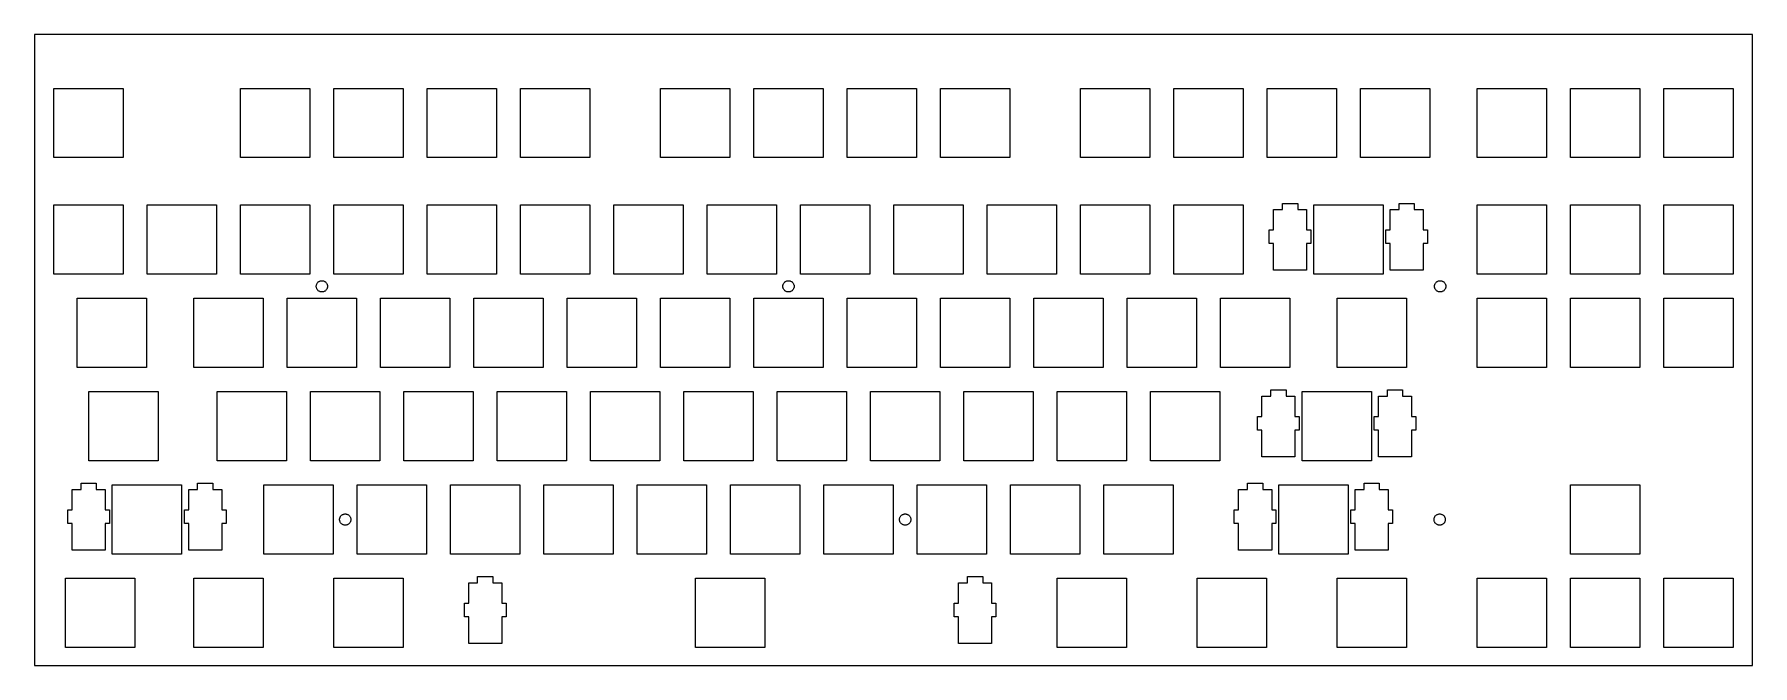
# Model space of a CAD drawing. Header units: millimetres. Extents: x 0 to 351, y 0 to 129.
import ezdxf

# ---------------------------------------------------------------- set-up
doc = ezdxf.new("R2010")
doc.units = ezdxf.units.MM

msp = doc.modelspace()

# ---------------------------------------------------------------- linework, layer by layer
for p, q in [((0, 129.19, 3.05), (0, 0.3, 3.05)), ((350.76, 129.19, 3.05), (0, 129.19, 3.05)), ((350.76, 0.3, 3.05), (350.76, 129.19, 3.05)), ((4, 118.17, 3.05), (18.14, 118.17, 3.05)), ((4, 104.02, 3.05), (4, 118.17, 3.05)), ((18.14, 118.17, 3.05), (18.14, 104.02, 3.05)), ((42.09, 118.17, 3.05), (56.25, 118.17, 3.05)), ((42.09, 104.02, 3.05), (42.09, 118.17, 3.05)), ((56.25, 118.17, 3.05), (56.25, 104.02, 3.05)), ((61.14, 118.17, 3.05), (75.3, 118.17, 3.05)), ((61.14, 104.02, 3.05), (61.14, 118.17, 3.05)), ((75.3, 118.17, 3.05), (75.3, 104.02, 3.05)), ((80.19, 104.02, 3.05), (80.19, 118.17, 3.05)), ((80.19, 118.17, 3.05), (94.34, 118.17, 3.05)), ((94.34, 118.17, 3.05), (94.34, 104.02, 3.05)), ((99.24, 118.17, 3.05), (113.39, 118.17, 3.05)), ((99.24, 104.02, 3.05), (99.24, 118.17, 3.05)), ((113.39, 118.17, 3.05), (113.39, 104.02, 3.05)), ((127.82, 118.17, 3.05), (141.97, 118.17, 3.05)), ((127.82, 104.02, 3.05), (127.82, 118.17, 3.05)), ((141.97, 118.17, 3.05), (141.97, 104.02, 3.05)), ((146.87, 118.17, 3.05), (161.02, 118.17, 3.05)), ((146.87, 104.02, 3.05), (146.87, 118.17, 3.05)), ((161.02, 118.17, 3.05), (161.02, 104.02, 3.05)), ((165.92, 104.02, 3.05), (165.92, 118.17, 3.05)), ((165.92, 118.17, 3.05), (180.07, 118.17, 3.05)), ((180.07, 118.17, 3.05), (180.07, 104.02, 3.05)), ((184.97, 118.17, 3.05), (199.12, 118.17, 3.05)), ((184.97, 104.02, 3.05), (184.97, 118.17, 3.05)), ((199.12, 118.17, 3.05), (199.12, 104.02, 3.05)), ((213.55, 104.02, 3.05), (213.55, 118.17, 3.05)), ((213.55, 118.17, 3.05), (227.69, 118.17, 3.05)), ((227.69, 118.17, 3.05), (227.69, 104.02, 3.05)), ((232.59, 118.17, 3.05), (246.74, 118.17, 3.05)), ((232.59, 104.02, 3.05), (232.59, 118.17, 3.05)), ((246.74, 118.17, 3.05), (246.74, 104.02, 3.05)), ((251.65, 118.17, 3.05), (265.8, 118.17, 3.05)), ((251.65, 104.02, 3.05), (251.65, 118.17, 3.05)), ((265.8, 118.17, 3.05), (265.8, 104.02, 3.05)), ((270.69, 118.17, 3.05), (284.84, 118.17, 3.05)), ((270.69, 104.02, 3.05), (270.69, 118.17, 3.05)), ((284.84, 118.17, 3.05), (284.84, 104.02, 3.05)), ((294.51, 118.17, 3.05), (308.66, 118.17, 3.05)), ((294.51, 104.02, 3.05), (294.51, 118.17, 3.05)), ((308.66, 118.17, 3.05), (308.66, 104.02, 3.05)), ((313.56, 118.17, 3.05), (327.71, 118.17, 3.05)), ((313.56, 104.02, 3.05), (313.56, 118.17, 3.05)), ((327.71, 118.17, 3.05), (327.71, 104.02, 3.05)), ((332.61, 118.17, 3.05), (346.76, 118.17, 3.05)), ((332.61, 104.02, 3.05), (332.61, 118.17, 3.05)), ((346.76, 118.17, 3.05), (346.76, 104.02, 3.05)), ((18.14, 104.02, 3.05), (4, 104.02, 3.05)), ((56.25, 104.02, 3.05), (42.09, 104.02, 3.05)), ((75.3, 104.02, 3.05), (61.14, 104.02, 3.05)), ((94.34, 104.02, 3.05), (80.19, 104.02, 3.05)), ((113.39, 104.02, 3.05), (99.24, 104.02, 3.05)), ((141.97, 104.02, 3.05), (127.82, 104.02, 3.05)), ((161.02, 104.02, 3.05), (146.87, 104.02, 3.05)), ((180.07, 104.02, 3.05), (165.92, 104.02, 3.05)), ((199.12, 104.02, 3.05), (184.97, 104.02, 3.05)), ((227.69, 104.02, 3.05), (213.55, 104.02, 3.05)), ((246.74, 104.02, 3.05), (232.59, 104.02, 3.05)), ((265.8, 104.02, 3.05), (251.65, 104.02, 3.05)), ((284.84, 104.02, 3.05), (270.69, 104.02, 3.05)), ((308.66, 104.02, 3.05), (294.51, 104.02, 3.05)), ((327.71, 104.02, 3.05), (313.56, 104.02, 3.05)), ((346.76, 104.02, 3.05), (332.61, 104.02, 3.05)), ((4, 80.2, 3.05), (4, 94.35, 3.05)), ((4, 94.35, 3.05), (18.14, 94.35, 3.05)), ((18.14, 94.35, 3.05), (18.14, 80.2, 3.05)), ((23.05, 94.35, 3.05), (37.2, 94.35, 3.05)), ((23.05, 80.2, 3.05), (23.05, 94.35, 3.05)), ((37.2, 94.35, 3.05), (37.2, 80.2, 3.05)), ((42.09, 94.35, 3.05), (56.25, 94.35, 3.05)), ((42.09, 80.2, 3.05), (42.09, 94.35, 3.05)), ((56.25, 94.35, 3.05), (56.25, 80.2, 3.05)), ((61.14, 94.35, 3.05), (75.3, 94.35, 3.05)), ((61.14, 80.2, 3.05), (61.14, 94.35, 3.05)), ((75.3, 94.35, 3.05), (75.3, 80.2, 3.05)), ((80.19, 94.35, 3.05), (94.34, 94.35, 3.05)), ((80.19, 80.2, 3.05), (80.19, 94.35, 3.05)), ((94.34, 94.35, 3.05), (94.34, 80.2, 3.05)), ((99.24, 94.35, 3.05), (113.39, 94.35, 3.05)), ((99.24, 80.2, 3.05), (99.24, 94.35, 3.05)), ((113.39, 94.35, 3.05), (113.39, 80.2, 3.05)), ((118.3, 94.35, 3.05), (132.44, 94.35, 3.05)), ((118.3, 80.2, 3.05), (118.3, 94.35, 3.05)), ((132.44, 94.35, 3.05), (132.44, 80.2, 3.05)), ((137.34, 80.2, 3.05), (137.34, 94.35, 3.05)), ((137.34, 94.35, 3.05), (151.49, 94.35, 3.05)), ((151.49, 94.35, 3.05), (151.49, 80.2, 3.05)), ((156.4, 94.35, 3.05), (170.54, 94.35, 3.05)), ((156.4, 80.2, 3.05), (156.4, 94.35, 3.05)), ((170.54, 94.35, 3.05), (170.54, 80.2, 3.05)), ((175.45, 94.35, 3.05), (189.59, 94.35, 3.05)), ((175.45, 80.2, 3.05), (175.45, 94.35, 3.05)), ((189.59, 94.35, 3.05), (189.59, 80.2, 3.05)), ((194.5, 80.2, 3.05), (194.5, 94.35, 3.05)), ((194.5, 94.35, 3.05), (208.64, 94.35, 3.05)), ((208.64, 94.35, 3.05), (208.64, 80.2, 3.05)), ((213.55, 94.35, 3.05), (227.69, 94.35, 3.05)), ((213.55, 80.2, 3.05), (213.55, 94.35, 3.05)), ((227.69, 94.35, 3.05), (227.69, 80.2, 3.05)), ((232.59, 94.35, 3.05), (246.74, 94.35, 3.05)), ((232.59, 80.2, 3.05), (232.59, 94.35, 3.05)), ((246.74, 94.35, 3.05), (246.74, 80.2, 3.05)), ((252.97, 89.28, 3.05), (252.97, 93.43, 3.05)), ((252.97, 93.43, 3.05), (254.8, 93.43, 3.05)), ((254.8, 93.43, 3.05), (254.8, 94.68, 3.05)), ((254.8, 94.68, 3.05), (257.9, 94.68, 3.05)), ((257.9, 94.68, 3.05), (257.9, 93.43, 3.05)), ((257.9, 93.43, 3.05), (259.72, 93.43, 3.05)), ((259.72, 93.43, 3.05), (259.72, 89.28, 3.05)), ((261.17, 80.2, 3.05), (261.17, 94.35, 3.05)), ((261.17, 94.35, 3.05), (275.32, 94.35, 3.05)), ((275.32, 94.35, 3.05), (275.32, 80.2, 3.05)), ((276.77, 89.28, 3.05), (276.77, 93.43, 3.05)), ((276.77, 93.43, 3.05), (278.59, 93.43, 3.05)), ((278.59, 93.43, 3.05), (278.59, 94.68, 3.05)), ((278.59, 94.68, 3.05), (281.69, 94.68, 3.05)), ((281.69, 94.68, 3.05), (281.69, 93.43, 3.05)), ((281.69, 93.43, 3.05), (283.52, 93.43, 3.05)), ((283.52, 93.43, 3.05), (283.52, 89.28, 3.05)), ((294.51, 94.35, 3.05), (308.66, 94.35, 3.05)), ((294.51, 80.2, 3.05), (294.51, 94.35, 3.05)), ((308.66, 94.35, 3.05), (308.66, 80.2, 3.05)), ((313.56, 94.35, 3.05), (327.71, 94.35, 3.05)), ((313.56, 80.2, 3.05), (313.56, 94.35, 3.05)), ((327.71, 94.35, 3.05), (327.71, 80.2, 3.05)), ((332.61, 94.35, 3.05), (346.76, 94.35, 3.05)), ((332.61, 80.2, 3.05), (332.61, 94.35, 3.05)), ((346.76, 94.35, 3.05), (346.76, 80.2, 3.05)), ((252.1, 86.48, 3.05), (252.1, 89.28, 3.05)), ((252.1, 89.28, 3.05), (252.97, 89.28, 3.05)), ((259.72, 89.28, 3.05), (260.6, 89.28, 3.05)), ((260.6, 89.28, 3.05), (260.6, 86.48, 3.05)), ((275.89, 86.48, 3.05), (275.89, 89.28, 3.05)), ((275.89, 89.28, 3.05), (276.77, 89.28, 3.05)), ((283.52, 89.28, 3.05), (284.39, 89.28, 3.05)), ((284.39, 89.28, 3.05), (284.39, 86.48, 3.05)), ((252.97, 86.48, 3.05), (252.1, 86.48, 3.05)), ((252.97, 81.03, 3.05), (252.97, 86.48, 3.05)), ((260.6, 86.48, 3.05), (259.72, 86.48, 3.05)), ((259.72, 86.48, 3.05), (259.72, 81.03, 3.05)), ((276.77, 86.48, 3.05), (275.89, 86.48, 3.05)), ((276.77, 81.03, 3.05), (276.77, 86.48, 3.05)), ((284.39, 86.48, 3.05), (283.52, 86.48, 3.05)), ((283.52, 86.48, 3.05), (283.52, 81.03, 3.05)), ((259.72, 81.03, 3.05), (252.97, 81.03, 3.05)), ((283.52, 81.03, 3.05), (276.77, 81.03, 3.05)), ((18.14, 80.2, 3.05), (4, 80.2, 3.05)), ((37.2, 80.2, 3.05), (23.05, 80.2, 3.05)), ((56.25, 80.2, 3.05), (42.09, 80.2, 3.05)), ((57.54, 77.74, 3.05), (57.55, 77.85, 3.05)), ((57.55, 77.63, 3.05), (57.54, 77.74, 3.05)), ((57.55, 77.85, 3.05), (57.56, 77.96, 3.05)), ((57.56, 77.52, 3.05), (57.55, 77.63, 3.05)), ((57.56, 77.96, 3.05), (57.59, 78.07, 3.05)), ((57.59, 77.41, 3.05), (57.56, 77.52, 3.05)), ((57.59, 78.07, 3.05), (57.63, 78.18, 3.05)), ((57.63, 77.3, 3.05), (57.59, 77.41, 3.05)), ((57.63, 78.18, 3.05), (57.68, 78.28, 3.05)), ((57.68, 77.2, 3.05), (57.63, 77.3, 3.05)), ((57.68, 78.28, 3.05), (57.73, 78.38, 3.05)), ((57.73, 77.1, 3.05), (57.68, 77.2, 3.05)), ((57.73, 78.38, 3.05), (57.8, 78.47, 3.05)), ((57.8, 78.47, 3.05), (57.88, 78.55, 3.05)), ((57.88, 78.55, 3.05), (57.96, 78.63, 3.05)), ((57.96, 78.63, 3.05), (58.05, 78.7, 3.05)), ((58.05, 78.7, 3.05), (58.15, 78.75, 3.05)), ((58.15, 78.75, 3.05), (58.25, 78.8, 3.05)), ((58.25, 78.8, 3.05), (58.36, 78.84, 3.05)), ((58.36, 78.84, 3.05), (58.47, 78.87, 3.05)), ((58.47, 78.87, 3.05), (58.58, 78.88, 3.05)), ((58.58, 78.88, 3.05), (58.69, 78.89, 3.05)), ((58.69, 78.89, 3.05), (58.8, 78.88, 3.05)), ((58.8, 78.88, 3.05), (58.91, 78.87, 3.05)), ((58.91, 78.87, 3.05), (59.02, 78.84, 3.05)), ((59.02, 78.84, 3.05), (59.13, 78.8, 3.05)), ((59.13, 78.8, 3.05), (59.23, 78.75, 3.05)), ((59.23, 78.75, 3.05), (59.33, 78.7, 3.05)), ((59.33, 78.7, 3.05), (59.42, 78.63, 3.05)), ((59.42, 78.63, 3.05), (59.5, 78.55, 3.05)), ((59.5, 78.55, 3.05), (59.58, 78.47, 3.05)), ((59.58, 78.47, 3.05), (59.65, 78.38, 3.05)), ((59.65, 78.38, 3.05), (59.7, 78.28, 3.05)), ((59.7, 77.2, 3.05), (59.65, 77.1, 3.05)), ((59.7, 78.28, 3.05), (59.75, 78.18, 3.05)), ((59.75, 77.3, 3.05), (59.7, 77.2, 3.05)), ((59.75, 78.18, 3.05), (59.79, 78.07, 3.05)), ((59.79, 77.41, 3.05), (59.75, 77.3, 3.05)), ((59.79, 78.07, 3.05), (59.82, 77.96, 3.05)), ((59.82, 77.52, 3.05), (59.79, 77.41, 3.05)), ((59.82, 77.96, 3.05), (59.83, 77.85, 3.05)), ((59.83, 77.63, 3.05), (59.82, 77.52, 3.05)), ((59.83, 77.85, 3.05), (59.84, 77.74, 3.05)), ((59.84, 77.74, 3.05), (59.83, 77.63, 3.05)), ((75.3, 80.2, 3.05), (61.14, 80.2, 3.05)), ((94.34, 80.2, 3.05), (80.19, 80.2, 3.05)), ((113.39, 80.2, 3.05), (99.24, 80.2, 3.05)), ((132.44, 80.2, 3.05), (118.3, 80.2, 3.05)), ((151.49, 80.2, 3.05), (137.34, 80.2, 3.05)), ((152.79, 77.74, 3.05), (152.8, 77.85, 3.05)), ((152.8, 77.63, 3.05), (152.79, 77.74, 3.05)), ((152.8, 77.85, 3.05), (152.81, 77.96, 3.05)), ((152.81, 77.52, 3.05), (152.8, 77.63, 3.05)), ((152.81, 77.96, 3.05), (152.84, 78.07, 3.05)), ((152.84, 77.41, 3.05), (152.81, 77.52, 3.05)), ((152.84, 78.07, 3.05), (152.88, 78.18, 3.05)), ((152.88, 77.3, 3.05), (152.84, 77.41, 3.05)), ((152.88, 78.18, 3.05), (152.93, 78.28, 3.05)), ((152.93, 77.2, 3.05), (152.88, 77.3, 3.05)), ((152.93, 78.28, 3.05), (152.98, 78.38, 3.05)), ((152.98, 77.1, 3.05), (152.93, 77.2, 3.05)), ((152.98, 78.38, 3.05), (153.05, 78.47, 3.05)), ((153.05, 78.47, 3.05), (153.13, 78.55, 3.05)), ((153.13, 78.55, 3.05), (153.21, 78.63, 3.05)), ((153.21, 78.63, 3.05), (153.3, 78.7, 3.05)), ((153.3, 78.7, 3.05), (153.4, 78.75, 3.05)), ((153.4, 78.75, 3.05), (153.5, 78.8, 3.05)), ((153.5, 78.8, 3.05), (153.61, 78.84, 3.05)), ((153.61, 78.84, 3.05), (153.72, 78.87, 3.05)), ((153.72, 78.87, 3.05), (153.83, 78.88, 3.05)), ((153.83, 78.88, 3.05), (153.94, 78.89, 3.05)), ((153.94, 78.89, 3.05), (154.05, 78.88, 3.05)), ((154.05, 78.88, 3.05), (154.16, 78.87, 3.05)), ((154.16, 78.87, 3.05), (154.27, 78.84, 3.05)), ((154.27, 78.84, 3.05), (154.38, 78.8, 3.05)), ((154.38, 78.8, 3.05), (154.48, 78.75, 3.05)), ((154.48, 78.75, 3.05), (154.58, 78.7, 3.05)), ((154.58, 78.7, 3.05), (154.67, 78.63, 3.05)), ((154.67, 78.63, 3.05), (154.75, 78.55, 3.05)), ((154.75, 78.55, 3.05), (154.83, 78.47, 3.05)), ((154.83, 78.47, 3.05), (154.9, 78.38, 3.05)), ((154.9, 78.38, 3.05), (154.95, 78.28, 3.05)), ((154.95, 77.2, 3.05), (154.9, 77.1, 3.05)), ((154.95, 78.28, 3.05), (155, 78.18, 3.05)), ((155, 77.3, 3.05), (154.95, 77.2, 3.05)), ((155, 78.18, 3.05), (155.04, 78.07, 3.05)), ((155.04, 77.41, 3.05), (155, 77.3, 3.05)), ((155.04, 78.07, 3.05), (155.07, 77.96, 3.05)), ((155.07, 77.52, 3.05), (155.04, 77.41, 3.05)), ((155.07, 77.96, 3.05), (155.08, 77.85, 3.05)), ((155.08, 77.63, 3.05), (155.07, 77.52, 3.05)), ((155.08, 77.85, 3.05), (155.09, 77.74, 3.05)), ((155.09, 77.74, 3.05), (155.08, 77.63, 3.05)), ((170.54, 80.2, 3.05), (156.4, 80.2, 3.05)), ((189.59, 80.2, 3.05), (175.45, 80.2, 3.05)), ((208.64, 80.2, 3.05), (194.5, 80.2, 3.05)), ((227.69, 80.2, 3.05), (213.55, 80.2, 3.05)), ((246.74, 80.2, 3.05), (232.59, 80.2, 3.05)), ((275.32, 80.2, 3.05), (261.17, 80.2, 3.05)), ((285.82, 77.74, 3.05), (285.83, 77.85, 3.05)), ((285.83, 77.63, 3.05), (285.82, 77.74, 3.05)), ((285.83, 77.85, 3.05), (285.84, 77.96, 3.05)), ((285.84, 77.52, 3.05), (285.83, 77.63, 3.05)), ((285.84, 77.96, 3.05), (285.87, 78.07, 3.05)), ((285.87, 77.41, 3.05), (285.84, 77.52, 3.05)), ((285.87, 78.07, 3.05), (285.91, 78.18, 3.05)), ((285.91, 77.3, 3.05), (285.87, 77.41, 3.05)), ((285.91, 78.18, 3.05), (285.96, 78.28, 3.05)), ((285.96, 77.2, 3.05), (285.91, 77.3, 3.05)), ((285.96, 78.28, 3.05), (286.01, 78.38, 3.05)), ((286.01, 77.1, 3.05), (285.96, 77.2, 3.05)), ((286.01, 78.38, 3.05), (286.08, 78.47, 3.05)), ((286.08, 78.47, 3.05), (286.16, 78.55, 3.05)), ((286.16, 78.55, 3.05), (286.24, 78.63, 3.05)), ((286.24, 78.63, 3.05), (286.33, 78.7, 3.05)), ((286.33, 78.7, 3.05), (286.43, 78.75, 3.05)), ((286.43, 78.75, 3.05), (286.53, 78.8, 3.05)), ((286.53, 78.8, 3.05), (286.64, 78.84, 3.05)), ((286.64, 78.84, 3.05), (286.75, 78.87, 3.05)), ((286.75, 78.87, 3.05), (286.86, 78.88, 3.05)), ((286.86, 78.88, 3.05), (286.97, 78.89, 3.05)), ((286.97, 78.89, 3.05), (287.08, 78.88, 3.05)), ((287.08, 78.88, 3.05), (287.19, 78.87, 3.05)), ((287.19, 78.87, 3.05), (287.3, 78.84, 3.05)), ((287.3, 78.84, 3.05), (287.41, 78.8, 3.05)), ((287.41, 78.8, 3.05), (287.51, 78.75, 3.05)), ((287.51, 78.75, 3.05), (287.61, 78.7, 3.05)), ((287.61, 78.7, 3.05), (287.7, 78.63, 3.05)), ((287.7, 78.63, 3.05), (287.78, 78.55, 3.05)), ((287.78, 78.55, 3.05), (287.86, 78.47, 3.05)), ((287.86, 78.47, 3.05), (287.93, 78.38, 3.05)), ((287.93, 78.38, 3.05), (287.98, 78.28, 3.05)), ((287.98, 77.2, 3.05), (287.93, 77.1, 3.05)), ((287.98, 78.28, 3.05), (288.03, 78.18, 3.05)), ((288.03, 77.3, 3.05), (287.98, 77.2, 3.05)), ((288.03, 78.18, 3.05), (288.07, 78.07, 3.05)), ((288.07, 77.41, 3.05), (288.03, 77.3, 3.05)), ((288.07, 78.07, 3.05), (288.1, 77.96, 3.05)), ((288.1, 77.52, 3.05), (288.07, 77.41, 3.05)), ((288.1, 77.96, 3.05), (288.11, 77.85, 3.05)), ((288.11, 77.63, 3.05), (288.1, 77.52, 3.05)), ((288.11, 77.85, 3.05), (288.12, 77.74, 3.05)), ((288.12, 77.74, 3.05), (288.11, 77.63, 3.05)), ((308.66, 80.2, 3.05), (294.51, 80.2, 3.05)), ((327.71, 80.2, 3.05), (313.56, 80.2, 3.05)), ((346.76, 80.2, 3.05), (332.61, 80.2, 3.05)), ((8.76, 75.3, 3.05), (22.91, 75.3, 3.05)), ((8.76, 61.15, 3.05), (8.76, 75.3, 3.05)), ((22.91, 75.3, 3.05), (22.91, 61.15, 3.05)), ((32.57, 75.3, 3.05), (46.72, 75.3, 3.05)), ((32.57, 61.15, 3.05), (32.57, 75.3, 3.05)), ((46.72, 75.3, 3.05), (46.72, 61.15, 3.05)), ((51.62, 61.15, 3.05), (51.62, 75.3, 3.05)), ((51.62, 75.3, 3.05), (65.77, 75.3, 3.05)), ((57.8, 77.01, 3.05), (57.73, 77.1, 3.05)), ((57.88, 76.93, 3.05), (57.8, 77.01, 3.05)), ((57.96, 76.85, 3.05), (57.88, 76.93, 3.05)), ((58.05, 76.78, 3.05), (57.96, 76.85, 3.05)), ((58.15, 76.73, 3.05), (58.05, 76.78, 3.05)), ((58.25, 76.68, 3.05), (58.15, 76.73, 3.05)), ((58.36, 76.64, 3.05), (58.25, 76.68, 3.05)), ((58.47, 76.61, 3.05), (58.36, 76.64, 3.05)), ((58.58, 76.6, 3.05), (58.47, 76.61, 3.05)), ((58.69, 76.59, 3.05), (58.58, 76.6, 3.05)), ((58.8, 76.6, 3.05), (58.69, 76.59, 3.05)), ((58.91, 76.61, 3.05), (58.8, 76.6, 3.05)), ((59.02, 76.64, 3.05), (58.91, 76.61, 3.05)), ((59.13, 76.68, 3.05), (59.02, 76.64, 3.05)), ((59.23, 76.73, 3.05), (59.13, 76.68, 3.05)), ((59.33, 76.78, 3.05), (59.23, 76.73, 3.05)), ((59.42, 76.85, 3.05), (59.33, 76.78, 3.05)), ((59.5, 76.93, 3.05), (59.42, 76.85, 3.05)), ((59.58, 77.01, 3.05), (59.5, 76.93, 3.05)), ((59.65, 77.1, 3.05), (59.58, 77.01, 3.05)), ((65.77, 75.3, 3.05), (65.77, 61.15, 3.05)), ((70.67, 75.3, 3.05), (84.82, 75.3, 3.05)), ((70.67, 61.15, 3.05), (70.67, 75.3, 3.05)), ((84.82, 75.3, 3.05), (84.82, 61.15, 3.05)), ((89.72, 61.15, 3.05), (89.72, 75.3, 3.05)), ((89.72, 75.3, 3.05), (103.87, 75.3, 3.05)), ((103.87, 75.3, 3.05), (103.87, 61.15, 3.05)), ((108.77, 75.3, 3.05), (122.92, 75.3, 3.05)), ((108.77, 61.15, 3.05), (108.77, 75.3, 3.05)), ((122.92, 75.3, 3.05), (122.92, 61.15, 3.05)), ((127.82, 75.3, 3.05), (141.97, 75.3, 3.05)), ((127.82, 61.15, 3.05), (127.82, 75.3, 3.05)), ((141.97, 75.3, 3.05), (141.97, 61.15, 3.05)), ((146.87, 61.15, 3.05), (146.87, 75.3, 3.05)), ((146.87, 75.3, 3.05), (161.02, 75.3, 3.05)), ((153.05, 77.01, 3.05), (152.98, 77.1, 3.05)), ((153.13, 76.93, 3.05), (153.05, 77.01, 3.05)), ((153.21, 76.85, 3.05), (153.13, 76.93, 3.05)), ((153.3, 76.78, 3.05), (153.21, 76.85, 3.05)), ((153.4, 76.73, 3.05), (153.3, 76.78, 3.05)), ((153.5, 76.68, 3.05), (153.4, 76.73, 3.05)), ((153.61, 76.64, 3.05), (153.5, 76.68, 3.05)), ((153.72, 76.61, 3.05), (153.61, 76.64, 3.05)), ((153.83, 76.6, 3.05), (153.72, 76.61, 3.05)), ((153.94, 76.59, 3.05), (153.83, 76.6, 3.05)), ((154.05, 76.6, 3.05), (153.94, 76.59, 3.05)), ((154.16, 76.61, 3.05), (154.05, 76.6, 3.05)), ((154.27, 76.64, 3.05), (154.16, 76.61, 3.05)), ((154.38, 76.68, 3.05), (154.27, 76.64, 3.05)), ((154.48, 76.73, 3.05), (154.38, 76.68, 3.05)), ((154.58, 76.78, 3.05), (154.48, 76.73, 3.05)), ((154.67, 76.85, 3.05), (154.58, 76.78, 3.05)), ((154.75, 76.93, 3.05), (154.67, 76.85, 3.05)), ((154.83, 77.01, 3.05), (154.75, 76.93, 3.05)), ((154.9, 77.1, 3.05), (154.83, 77.01, 3.05)), ((161.02, 75.3, 3.05), (161.02, 61.15, 3.05)), ((165.92, 75.3, 3.05), (180.07, 75.3, 3.05)), ((165.92, 61.15, 3.05), (165.92, 75.3, 3.05)), ((180.07, 75.3, 3.05), (180.07, 61.15, 3.05)), ((184.97, 61.15, 3.05), (184.97, 75.3, 3.05)), ((184.97, 75.3, 3.05), (199.12, 75.3, 3.05)), ((199.12, 75.3, 3.05), (199.12, 61.15, 3.05)), ((204.02, 75.3, 3.05), (218.17, 75.3, 3.05)), ((204.02, 61.15, 3.05), (204.02, 75.3, 3.05)), ((218.17, 75.3, 3.05), (218.17, 61.15, 3.05)), ((223.07, 75.3, 3.05), (237.22, 75.3, 3.05)), ((223.07, 61.15, 3.05), (223.07, 75.3, 3.05)), ((237.22, 75.3, 3.05), (237.22, 61.15, 3.05)), ((242.12, 75.3, 3.05), (256.27, 75.3, 3.05)), ((242.12, 61.15, 3.05), (242.12, 75.3, 3.05)), ((256.27, 75.3, 3.05), (256.27, 61.15, 3.05)), ((265.93, 61.15, 3.05), (265.93, 75.3, 3.05)), ((265.93, 75.3, 3.05), (280.08, 75.3, 3.05)), ((280.08, 75.3, 3.05), (280.08, 61.15, 3.05)), ((286.08, 77.01, 3.05), (286.01, 77.1, 3.05)), ((286.16, 76.93, 3.05), (286.08, 77.01, 3.05)), ((286.24, 76.85, 3.05), (286.16, 76.93, 3.05)), ((286.33, 76.78, 3.05), (286.24, 76.85, 3.05)), ((286.43, 76.73, 3.05), (286.33, 76.78, 3.05)), ((286.53, 76.68, 3.05), (286.43, 76.73, 3.05)), ((286.64, 76.64, 3.05), (286.53, 76.68, 3.05)), ((286.75, 76.61, 3.05), (286.64, 76.64, 3.05)), ((286.86, 76.6, 3.05), (286.75, 76.61, 3.05)), ((286.97, 76.59, 3.05), (286.86, 76.6, 3.05)), ((287.08, 76.6, 3.05), (286.97, 76.59, 3.05)), ((287.19, 76.61, 3.05), (287.08, 76.6, 3.05)), ((287.3, 76.64, 3.05), (287.19, 76.61, 3.05)), ((287.41, 76.68, 3.05), (287.3, 76.64, 3.05)), ((287.51, 76.73, 3.05), (287.41, 76.68, 3.05)), ((287.61, 76.78, 3.05), (287.51, 76.73, 3.05)), ((287.7, 76.85, 3.05), (287.61, 76.78, 3.05)), ((287.78, 76.93, 3.05), (287.7, 76.85, 3.05)), ((287.86, 77.01, 3.05), (287.78, 76.93, 3.05)), ((287.93, 77.1, 3.05), (287.86, 77.01, 3.05)), ((294.51, 75.3, 3.05), (308.66, 75.3, 3.05)), ((294.51, 61.15, 3.05), (294.51, 75.3, 3.05)), ((308.66, 75.3, 3.05), (308.66, 61.15, 3.05)), ((313.56, 75.3, 3.05), (327.71, 75.3, 3.05)), ((313.56, 61.15, 3.05), (313.56, 75.3, 3.05)), ((327.71, 75.3, 3.05), (327.71, 61.15, 3.05)), ((332.61, 75.3, 3.05), (346.76, 75.3, 3.05)), ((332.61, 61.15, 3.05), (332.61, 75.3, 3.05)), ((346.76, 75.3, 3.05), (346.76, 61.15, 3.05)), ((22.91, 61.15, 3.05), (8.76, 61.15, 3.05)), ((46.72, 61.15, 3.05), (32.57, 61.15, 3.05)), ((65.77, 61.15, 3.05), (51.62, 61.15, 3.05)), ((84.82, 61.15, 3.05), (70.67, 61.15, 3.05)), ((103.87, 61.15, 3.05), (89.72, 61.15, 3.05)), ((122.92, 61.15, 3.05), (108.77, 61.15, 3.05)), ((141.97, 61.15, 3.05), (127.82, 61.15, 3.05)), ((161.02, 61.15, 3.05), (146.87, 61.15, 3.05)), ((180.07, 61.15, 3.05), (165.92, 61.15, 3.05)), ((199.12, 61.15, 3.05), (184.97, 61.15, 3.05)), ((218.17, 61.15, 3.05), (204.02, 61.15, 3.05)), ((237.22, 61.15, 3.05), (223.07, 61.15, 3.05)), ((256.27, 61.15, 3.05), (242.12, 61.15, 3.05)), ((280.08, 61.15, 3.05), (265.93, 61.15, 3.05)), ((308.66, 61.15, 3.05), (294.51, 61.15, 3.05)), ((327.71, 61.15, 3.05), (313.56, 61.15, 3.05)), ((346.76, 61.15, 3.05), (332.61, 61.15, 3.05)), ((11.14, 42.1, 3.05), (11.14, 56.25, 3.05)), ((11.14, 56.25, 3.05), (25.29, 56.25, 3.05)), ((25.29, 56.25, 3.05), (25.29, 42.1, 3.05)), ((37.33, 56.25, 3.05), (51.48, 56.25, 3.05)), ((37.33, 42.1, 3.05), (37.33, 56.25, 3.05)), ((51.48, 56.25, 3.05), (51.48, 42.1, 3.05)), ((56.38, 56.25, 3.05), (70.53, 56.25, 3.05)), ((56.38, 42.1, 3.05), (56.38, 56.25, 3.05)), ((70.53, 56.25, 3.05), (70.53, 42.1, 3.05)), ((75.43, 42.1, 3.05), (75.43, 56.25, 3.05)), ((75.43, 56.25, 3.05), (89.58, 56.25, 3.05)), ((89.58, 56.25, 3.05), (89.58, 42.1, 3.05)), ((94.48, 56.25, 3.05), (108.63, 56.25, 3.05)), ((94.48, 42.1, 3.05), (94.48, 56.25, 3.05)), ((108.63, 56.25, 3.05), (108.63, 42.1, 3.05)), ((113.53, 56.25, 3.05), (127.68, 56.25, 3.05)), ((113.53, 42.1, 3.05), (113.53, 56.25, 3.05)), ((127.68, 56.25, 3.05), (127.68, 42.1, 3.05)), ((132.58, 56.25, 3.05), (146.73, 56.25, 3.05)), ((132.58, 42.1, 3.05), (132.58, 56.25, 3.05)), ((146.73, 56.25, 3.05), (146.73, 42.1, 3.05)), ((151.63, 56.25, 3.05), (165.78, 56.25, 3.05)), ((151.63, 42.1, 3.05), (151.63, 56.25, 3.05)), ((165.78, 56.25, 3.05), (165.78, 42.1, 3.05)), ((170.68, 56.25, 3.05), (184.83, 56.25, 3.05)), ((170.68, 42.1, 3.05), (170.68, 56.25, 3.05)), ((184.83, 56.25, 3.05), (184.83, 42.1, 3.05)), ((189.73, 42.1, 3.05), (189.73, 56.25, 3.05)), ((189.73, 56.25, 3.05), (203.88, 56.25, 3.05)), ((203.88, 56.25, 3.05), (203.88, 42.1, 3.05)), ((208.78, 56.25, 3.05), (222.93, 56.25, 3.05)), ((208.78, 42.1, 3.05), (208.78, 56.25, 3.05)), ((222.93, 56.25, 3.05), (222.93, 42.1, 3.05)), ((227.83, 42.1, 3.05), (227.83, 56.25, 3.05)), ((227.83, 56.25, 3.05), (241.98, 56.25, 3.05)), ((241.98, 56.25, 3.05), (241.98, 42.1, 3.05)), ((252.41, 55.33, 3.05), (252.41, 56.58, 3.05)), ((252.41, 56.58, 3.05), (255.51, 56.58, 3.05)), ((255.51, 56.58, 3.05), (255.51, 55.33, 3.05)), ((258.79, 56.25, 3.05), (272.94, 56.25, 3.05)), ((258.79, 42.1, 3.05), (258.79, 56.25, 3.05)), ((272.94, 56.25, 3.05), (272.94, 42.1, 3.05)), ((276.21, 55.33, 3.05), (276.21, 56.58, 3.05)), ((276.21, 56.58, 3.05), (279.31, 56.58, 3.05)), ((279.31, 56.58, 3.05), (279.31, 55.33, 3.05)), ((250.59, 51.18, 3.05), (250.59, 55.33, 3.05)), ((250.59, 55.33, 3.05), (252.41, 55.33, 3.05)), ((255.51, 55.33, 3.05), (257.34, 55.33, 3.05)), ((257.34, 55.33, 3.05), (257.34, 51.18, 3.05)), ((274.39, 51.18, 3.05), (274.39, 55.33, 3.05)), ((274.39, 55.33, 3.05), (276.21, 55.33, 3.05)), ((279.31, 55.33, 3.05), (281.14, 55.33, 3.05)), ((281.14, 55.33, 3.05), (281.14, 51.18, 3.05)), ((249.71, 48.38, 3.05), (249.71, 51.18, 3.05)), ((249.71, 51.18, 3.05), (250.59, 51.18, 3.05)), ((257.34, 51.18, 3.05), (258.21, 51.18, 3.05)), ((258.21, 51.18, 3.05), (258.21, 48.38, 3.05)), ((273.51, 48.38, 3.05), (273.51, 51.18, 3.05)), ((273.51, 51.18, 3.05), (274.39, 51.18, 3.05)), ((281.14, 51.18, 3.05), (282.01, 51.18, 3.05)), ((282.01, 51.18, 3.05), (282.01, 48.38, 3.05)), ((250.59, 48.38, 3.05), (249.71, 48.38, 3.05)), ((250.59, 42.93, 3.05), (250.59, 48.38, 3.05)), ((258.21, 48.38, 3.05), (257.34, 48.38, 3.05)), ((257.34, 48.38, 3.05), (257.34, 42.93, 3.05)), ((274.39, 48.38, 3.05), (273.51, 48.38, 3.05)), ((274.39, 42.93, 3.05), (274.39, 48.38, 3.05)), ((282.01, 48.38, 3.05), (281.14, 48.38, 3.05)), ((281.14, 48.38, 3.05), (281.14, 42.93, 3.05)), ((25.29, 42.1, 3.05), (11.14, 42.1, 3.05)), ((51.48, 42.1, 3.05), (37.33, 42.1, 3.05)), ((70.53, 42.1, 3.05), (56.38, 42.1, 3.05)), ((89.58, 42.1, 3.05), (75.43, 42.1, 3.05)), ((108.63, 42.1, 3.05), (94.48, 42.1, 3.05)), ((127.68, 42.1, 3.05), (113.53, 42.1, 3.05)), ((146.73, 42.1, 3.05), (132.58, 42.1, 3.05)), ((165.78, 42.1, 3.05), (151.63, 42.1, 3.05)), ((184.83, 42.1, 3.05), (170.68, 42.1, 3.05)), ((203.88, 42.1, 3.05), (189.73, 42.1, 3.05)), ((222.93, 42.1, 3.05), (208.78, 42.1, 3.05)), ((241.98, 42.1, 3.05), (227.83, 42.1, 3.05)), ((257.34, 42.93, 3.05), (250.59, 42.93, 3.05)), ((272.94, 42.1, 3.05), (258.79, 42.1, 3.05)), ((281.14, 42.93, 3.05), (274.39, 42.93, 3.05)), ((7.7, 32.13, 3.05), (7.7, 36.28, 3.05)), ((7.7, 36.28, 3.05), (9.53, 36.28, 3.05)), ((9.53, 36.28, 3.05), (9.53, 37.53, 3.05)), ((9.53, 37.53, 3.05), (12.63, 37.53, 3.05)), ((12.63, 37.53, 3.05), (12.63, 36.28, 3.05)), ((12.63, 36.28, 3.05), (14.45, 36.28, 3.05)), ((14.45, 36.28, 3.05), (14.45, 32.13, 3.05)), ((15.9, 37.2, 3.05), (30.05, 37.2, 3.05)), ((15.9, 23.05, 3.05), (15.9, 37.2, 3.05)), ((30.05, 37.2, 3.05), (30.05, 23.05, 3.05)), ((31.5, 32.13, 3.05), (31.5, 36.28, 3.05)), ((31.5, 36.28, 3.05), (33.33, 36.28, 3.05)), ((33.33, 36.28, 3.05), (33.33, 37.53, 3.05)), ((33.33, 37.53, 3.05), (36.43, 37.53, 3.05)), ((36.43, 37.53, 3.05), (36.43, 36.28, 3.05)), ((36.43, 36.28, 3.05), (38.25, 36.28, 3.05)), ((38.25, 36.28, 3.05), (38.25, 32.13, 3.05)), ((46.86, 23.05, 3.05), (46.86, 37.2, 3.05)), ((46.86, 37.2, 3.05), (61.01, 37.2, 3.05)), ((61.01, 37.2, 3.05), (61.01, 23.05, 3.05)), ((65.91, 37.2, 3.05), (80.06, 37.2, 3.05)), ((65.91, 23.05, 3.05), (65.91, 37.2, 3.05)), ((80.06, 37.2, 3.05), (80.06, 23.05, 3.05)), ((84.96, 23.05, 3.05), (84.96, 37.2, 3.05)), ((84.96, 37.2, 3.05), (99.11, 37.2, 3.05)), ((99.11, 37.2, 3.05), (99.11, 23.05, 3.05)), ((104.01, 37.2, 3.05), (118.16, 37.2, 3.05)), ((104.01, 23.05, 3.05), (104.01, 37.2, 3.05)), ((118.16, 37.2, 3.05), (118.16, 23.05, 3.05)), ((123.06, 37.2, 3.05), (137.21, 37.2, 3.05)), ((123.06, 23.05, 3.05), (123.06, 37.2, 3.05)), ((137.21, 37.2, 3.05), (137.21, 23.05, 3.05)), ((142.11, 23.05, 3.05), (142.11, 37.2, 3.05)), ((142.11, 37.2, 3.05), (156.26, 37.2, 3.05)), ((156.26, 37.2, 3.05), (156.26, 23.05, 3.05)), ((161.16, 37.2, 3.05), (175.31, 37.2, 3.05)), ((161.16, 23.05, 3.05), (161.16, 37.2, 3.05)), ((175.31, 37.2, 3.05), (175.31, 23.05, 3.05)), ((180.21, 37.2, 3.05), (194.36, 37.2, 3.05)), ((180.21, 23.05, 3.05), (180.21, 37.2, 3.05)), ((194.36, 37.2, 3.05), (194.36, 23.05, 3.05)), ((199.26, 23.05, 3.05), (199.26, 37.2, 3.05)), ((199.26, 37.2, 3.05), (213.41, 37.2, 3.05)), ((213.41, 37.2, 3.05), (213.41, 23.05, 3.05)), ((218.31, 37.2, 3.05), (232.46, 37.2, 3.05)), ((218.31, 23.05, 3.05), (218.31, 37.2, 3.05)), ((232.46, 37.2, 3.05), (232.46, 23.05, 3.05)), ((245.83, 32.13, 3.05), (245.83, 36.28, 3.05)), ((245.83, 36.28, 3.05), (247.65, 36.28, 3.05)), ((247.65, 36.28, 3.05), (247.65, 37.53, 3.05)), ((247.65, 37.53, 3.05), (250.75, 37.53, 3.05)), ((250.75, 37.53, 3.05), (250.75, 36.28, 3.05)), ((250.75, 36.28, 3.05), (252.58, 36.28, 3.05)), ((252.58, 36.28, 3.05), (252.58, 32.13, 3.05)), ((254.03, 23.05, 3.05), (254.03, 37.2, 3.05)), ((254.03, 37.2, 3.05), (268.18, 37.2, 3.05)), ((268.18, 37.2, 3.05), (268.18, 23.05, 3.05)), ((269.63, 32.13, 3.05), (269.63, 36.28, 3.05)), ((269.63, 36.28, 3.05), (271.45, 36.28, 3.05)), ((271.45, 36.28, 3.05), (271.45, 37.53, 3.05)), ((271.45, 37.53, 3.05), (274.55, 37.53, 3.05)), ((274.55, 37.53, 3.05), (274.55, 36.28, 3.05)), ((274.55, 36.28, 3.05), (276.38, 36.28, 3.05)), ((276.38, 36.28, 3.05), (276.38, 32.13, 3.05)), ((313.56, 37.2, 3.05), (327.71, 37.2, 3.05)), ((313.56, 23.05, 3.05), (313.56, 37.2, 3.05)), ((327.71, 37.2, 3.05), (327.71, 23.05, 3.05)), ((6.83, 29.33, 3.05), (6.83, 32.13, 3.05)), ((6.83, 32.13, 3.05), (7.7, 32.13, 3.05)), ((14.45, 32.13, 3.05), (15.33, 32.13, 3.05)), ((15.33, 32.13, 3.05), (15.33, 29.33, 3.05)), ((30.63, 29.33, 3.05), (30.63, 32.13, 3.05)), ((30.63, 32.13, 3.05), (31.5, 32.13, 3.05)), ((38.25, 32.13, 3.05), (39.13, 32.13, 3.05)), ((39.13, 32.13, 3.05), (39.13, 29.33, 3.05)), ((244.95, 29.33, 3.05), (244.95, 32.13, 3.05)), ((244.95, 32.13, 3.05), (245.83, 32.13, 3.05)), ((252.58, 32.13, 3.05), (253.45, 32.13, 3.05)), ((253.45, 32.13, 3.05), (253.45, 29.33, 3.05)), ((268.75, 29.33, 3.05), (268.75, 32.13, 3.05)), ((268.75, 32.13, 3.05), (269.63, 32.13, 3.05)), ((276.38, 32.13, 3.05), (277.25, 32.13, 3.05)), ((277.25, 32.13, 3.05), (277.25, 29.33, 3.05)), ((7.7, 29.33, 3.05), (6.83, 29.33, 3.05)), ((7.7, 23.88, 3.05), (7.7, 29.33, 3.05)), ((15.33, 29.33, 3.05), (14.45, 29.33, 3.05)), ((14.45, 29.33, 3.05), (14.45, 23.88, 3.05)), ((31.5, 29.33, 3.05), (30.63, 29.33, 3.05)), ((31.5, 23.88, 3.05), (31.5, 29.33, 3.05)), ((39.13, 29.33, 3.05), (38.25, 29.33, 3.05)), ((38.25, 29.33, 3.05), (38.25, 23.88, 3.05)), ((62.31, 30.13, 3.05), (62.32, 30.24, 3.05)), ((62.32, 30.02, 3.05), (62.31, 30.13, 3.05)), ((62.32, 30.24, 3.05), (62.33, 30.35, 3.05)), ((62.33, 29.91, 3.05), (62.32, 30.02, 3.05)), ((62.33, 30.35, 3.05), (62.36, 30.46, 3.05)), ((62.36, 29.8, 3.05), (62.33, 29.91, 3.05)), ((62.36, 30.46, 3.05), (62.4, 30.57, 3.05)), ((62.4, 29.69, 3.05), (62.36, 29.8, 3.05)), ((62.4, 30.57, 3.05), (62.45, 30.67, 3.05)), ((62.45, 29.59, 3.05), (62.4, 29.69, 3.05)), ((62.45, 30.67, 3.05), (62.5, 30.77, 3.05)), ((62.5, 29.49, 3.05), (62.45, 29.59, 3.05)), ((62.5, 30.77, 3.05), (62.57, 30.86, 3.05)), ((62.57, 29.4, 3.05), (62.5, 29.49, 3.05)), ((62.57, 30.86, 3.05), (62.65, 30.94, 3.05)), ((62.65, 29.32, 3.05), (62.57, 29.4, 3.05)), ((62.65, 30.94, 3.05), (62.73, 31.02, 3.05)), ((62.73, 29.24, 3.05), (62.65, 29.32, 3.05)), ((62.73, 31.02, 3.05), (62.82, 31.09, 3.05)), ((62.82, 29.17, 3.05), (62.73, 29.24, 3.05)), ((62.82, 31.09, 3.05), (62.92, 31.14, 3.05)), ((62.92, 29.12, 3.05), (62.82, 29.17, 3.05)), ((62.92, 31.14, 3.05), (63.02, 31.19, 3.05)), ((63.02, 29.07, 3.05), (62.92, 29.12, 3.05)), ((63.02, 31.19, 3.05), (63.13, 31.23, 3.05)), ((63.13, 29.03, 3.05), (63.02, 29.07, 3.05)), ((63.13, 31.23, 3.05), (63.24, 31.26, 3.05)), ((63.24, 29, 3.05), (63.13, 29.03, 3.05)), ((63.24, 31.26, 3.05), (63.35, 31.27, 3.05)), ((63.35, 28.99, 3.05), (63.24, 29, 3.05)), ((63.35, 31.27, 3.05), (63.46, 31.28, 3.05)), ((63.46, 28.98, 3.05), (63.35, 28.99, 3.05)), ((63.46, 31.28, 3.05), (63.57, 31.27, 3.05)), ((63.57, 28.99, 3.05), (63.46, 28.98, 3.05)), ((63.57, 31.27, 3.05), (63.68, 31.26, 3.05)), ((63.68, 29, 3.05), (63.57, 28.99, 3.05)), ((63.68, 31.26, 3.05), (63.79, 31.23, 3.05)), ((63.79, 29.03, 3.05), (63.68, 29, 3.05)), ((63.79, 31.23, 3.05), (63.9, 31.19, 3.05)), ((63.9, 29.07, 3.05), (63.79, 29.03, 3.05)), ((63.9, 31.19, 3.05), (64, 31.14, 3.05)), ((64, 29.12, 3.05), (63.9, 29.07, 3.05)), ((64, 31.14, 3.05), (64.1, 31.09, 3.05)), ((64.1, 29.17, 3.05), (64, 29.12, 3.05)), ((64.1, 31.09, 3.05), (64.19, 31.02, 3.05)), ((64.19, 29.24, 3.05), (64.1, 29.17, 3.05)), ((64.19, 31.02, 3.05), (64.27, 30.94, 3.05)), ((64.27, 29.32, 3.05), (64.19, 29.24, 3.05)), ((64.27, 30.94, 3.05), (64.35, 30.86, 3.05)), ((64.35, 29.4, 3.05), (64.27, 29.32, 3.05)), ((64.35, 30.86, 3.05), (64.42, 30.77, 3.05)), ((64.42, 29.49, 3.05), (64.35, 29.4, 3.05)), ((64.42, 30.77, 3.05), (64.47, 30.67, 3.05)), ((64.47, 29.59, 3.05), (64.42, 29.49, 3.05)), ((64.47, 30.67, 3.05), (64.52, 30.57, 3.05)), ((64.52, 29.69, 3.05), (64.47, 29.59, 3.05)), ((64.52, 30.57, 3.05), (64.56, 30.46, 3.05)), ((64.56, 29.8, 3.05), (64.52, 29.69, 3.05)), ((64.56, 30.46, 3.05), (64.59, 30.35, 3.05)), ((64.59, 29.91, 3.05), (64.56, 29.8, 3.05)), ((64.59, 30.35, 3.05), (64.6, 30.24, 3.05)), ((64.6, 30.02, 3.05), (64.59, 29.91, 3.05)), ((64.6, 30.24, 3.05), (64.61, 30.13, 3.05)), ((64.61, 30.13, 3.05), (64.6, 30.02, 3.05)), ((176.61, 30.13, 3.05), (176.62, 30.24, 3.05)), ((176.62, 30.02, 3.05), (176.61, 30.13, 3.05)), ((176.62, 30.24, 3.05), (176.63, 30.35, 3.05)), ((176.63, 29.91, 3.05), (176.62, 30.02, 3.05)), ((176.63, 30.35, 3.05), (176.66, 30.46, 3.05)), ((176.66, 29.8, 3.05), (176.63, 29.91, 3.05)), ((176.66, 30.46, 3.05), (176.7, 30.57, 3.05)), ((176.7, 29.69, 3.05), (176.66, 29.8, 3.05)), ((176.7, 30.57, 3.05), (176.75, 30.67, 3.05)), ((176.75, 29.59, 3.05), (176.7, 29.69, 3.05)), ((176.75, 30.67, 3.05), (176.8, 30.77, 3.05)), ((176.8, 29.49, 3.05), (176.75, 29.59, 3.05)), ((176.8, 30.77, 3.05), (176.87, 30.86, 3.05)), ((176.87, 29.4, 3.05), (176.8, 29.49, 3.05)), ((176.87, 30.86, 3.05), (176.95, 30.94, 3.05)), ((176.95, 29.32, 3.05), (176.87, 29.4, 3.05)), ((176.95, 30.94, 3.05), (177.03, 31.02, 3.05)), ((177.03, 29.24, 3.05), (176.95, 29.32, 3.05)), ((177.03, 31.02, 3.05), (177.12, 31.09, 3.05)), ((177.12, 29.17, 3.05), (177.03, 29.24, 3.05)), ((177.12, 31.09, 3.05), (177.22, 31.14, 3.05)), ((177.22, 29.12, 3.05), (177.12, 29.17, 3.05)), ((177.22, 31.14, 3.05), (177.32, 31.19, 3.05)), ((177.32, 29.07, 3.05), (177.22, 29.12, 3.05)), ((177.32, 31.19, 3.05), (177.43, 31.23, 3.05)), ((177.43, 29.03, 3.05), (177.32, 29.07, 3.05)), ((177.43, 31.23, 3.05), (177.54, 31.26, 3.05)), ((177.54, 29, 3.05), (177.43, 29.03, 3.05)), ((177.54, 31.26, 3.05), (177.65, 31.27, 3.05)), ((177.65, 28.99, 3.05), (177.54, 29, 3.05)), ((177.65, 31.27, 3.05), (177.76, 31.28, 3.05)), ((177.76, 28.98, 3.05), (177.65, 28.99, 3.05)), ((177.76, 31.28, 3.05), (177.87, 31.27, 3.05)), ((177.87, 28.99, 3.05), (177.76, 28.98, 3.05)), ((177.87, 31.27, 3.05), (177.98, 31.26, 3.05)), ((177.98, 29, 3.05), (177.87, 28.99, 3.05)), ((177.98, 31.26, 3.05), (178.09, 31.23, 3.05)), ((178.09, 29.03, 3.05), (177.98, 29, 3.05)), ((178.09, 31.23, 3.05), (178.2, 31.19, 3.05)), ((178.2, 29.07, 3.05), (178.09, 29.03, 3.05)), ((178.2, 31.19, 3.05), (178.3, 31.14, 3.05)), ((178.3, 29.12, 3.05), (178.2, 29.07, 3.05)), ((178.3, 31.14, 3.05), (178.4, 31.09, 3.05)), ((178.4, 29.17, 3.05), (178.3, 29.12, 3.05)), ((178.4, 31.09, 3.05), (178.49, 31.02, 3.05)), ((178.49, 29.24, 3.05), (178.4, 29.17, 3.05)), ((178.49, 31.02, 3.05), (178.57, 30.94, 3.05)), ((178.57, 29.32, 3.05), (178.49, 29.24, 3.05)), ((178.57, 30.94, 3.05), (178.65, 30.86, 3.05)), ((178.65, 29.4, 3.05), (178.57, 29.32, 3.05)), ((178.65, 30.86, 3.05), (178.72, 30.77, 3.05)), ((178.72, 29.49, 3.05), (178.65, 29.4, 3.05)), ((178.72, 30.77, 3.05), (178.77, 30.67, 3.05)), ((178.77, 29.59, 3.05), (178.72, 29.49, 3.05)), ((178.77, 30.67, 3.05), (178.82, 30.57, 3.05)), ((178.82, 29.69, 3.05), (178.77, 29.59, 3.05)), ((178.82, 30.57, 3.05), (178.86, 30.46, 3.05)), ((178.86, 29.8, 3.05), (178.82, 29.69, 3.05)), ((178.86, 30.46, 3.05), (178.89, 30.35, 3.05)), ((178.89, 29.91, 3.05), (178.86, 29.8, 3.05)), ((178.89, 30.35, 3.05), (178.9, 30.24, 3.05)), ((178.9, 30.02, 3.05), (178.89, 29.91, 3.05)), ((178.9, 30.24, 3.05), (178.91, 30.13, 3.05)), ((178.91, 30.13, 3.05), (178.9, 30.02, 3.05)), ((245.83, 29.33, 3.05), (244.95, 29.33, 3.05)), ((245.83, 23.88, 3.05), (245.83, 29.33, 3.05)), ((253.45, 29.33, 3.05), (252.58, 29.33, 3.05)), ((252.58, 29.33, 3.05), (252.58, 23.88, 3.05)), ((269.63, 29.33, 3.05), (268.75, 29.33, 3.05)), ((269.63, 23.88, 3.05), (269.63, 29.33, 3.05)), ((277.25, 29.33, 3.05), (276.38, 29.33, 3.05)), ((276.38, 29.33, 3.05), (276.38, 23.88, 3.05)), ((285.72, 30.13, 3.05), (285.73, 30.24, 3.05)), ((285.73, 30.02, 3.05), (285.72, 30.13, 3.05)), ((285.73, 30.24, 3.05), (285.74, 30.35, 3.05)), ((285.74, 29.91, 3.05), (285.73, 30.02, 3.05)), ((285.74, 30.35, 3.05), (285.77, 30.46, 3.05)), ((285.77, 29.8, 3.05), (285.74, 29.91, 3.05)), ((285.77, 30.46, 3.05), (285.81, 30.57, 3.05)), ((285.81, 29.69, 3.05), (285.77, 29.8, 3.05)), ((285.81, 30.57, 3.05), (285.86, 30.67, 3.05)), ((285.86, 29.59, 3.05), (285.81, 29.69, 3.05)), ((285.86, 30.67, 3.05), (285.91, 30.77, 3.05)), ((285.91, 29.49, 3.05), (285.86, 29.59, 3.05)), ((285.91, 30.77, 3.05), (285.98, 30.86, 3.05)), ((285.98, 29.4, 3.05), (285.91, 29.49, 3.05)), ((285.98, 30.86, 3.05), (286.06, 30.94, 3.05)), ((286.06, 29.32, 3.05), (285.98, 29.4, 3.05)), ((286.06, 30.94, 3.05), (286.14, 31.02, 3.05)), ((286.14, 29.24, 3.05), (286.06, 29.32, 3.05)), ((286.14, 31.02, 3.05), (286.23, 31.09, 3.05)), ((286.23, 29.17, 3.05), (286.14, 29.24, 3.05)), ((286.23, 31.09, 3.05), (286.33, 31.14, 3.05)), ((286.33, 29.12, 3.05), (286.23, 29.17, 3.05)), ((286.33, 31.14, 3.05), (286.43, 31.19, 3.05)), ((286.43, 29.07, 3.05), (286.33, 29.12, 3.05)), ((286.43, 31.19, 3.05), (286.54, 31.23, 3.05)), ((286.54, 29.03, 3.05), (286.43, 29.07, 3.05)), ((286.54, 31.23, 3.05), (286.65, 31.26, 3.05)), ((286.65, 29, 3.05), (286.54, 29.03, 3.05)), ((286.65, 31.26, 3.05), (286.76, 31.27, 3.05)), ((286.76, 28.99, 3.05), (286.65, 29, 3.05)), ((286.76, 31.27, 3.05), (286.87, 31.28, 3.05)), ((286.87, 28.98, 3.05), (286.76, 28.99, 3.05)), ((286.87, 31.28, 3.05), (286.98, 31.27, 3.05)), ((286.98, 28.99, 3.05), (286.87, 28.98, 3.05)), ((286.98, 31.27, 3.05), (287.09, 31.26, 3.05)), ((287.09, 29, 3.05), (286.98, 28.99, 3.05)), ((287.09, 31.26, 3.05), (287.2, 31.23, 3.05)), ((287.2, 29.03, 3.05), (287.09, 29, 3.05)), ((287.2, 31.23, 3.05), (287.31, 31.19, 3.05)), ((287.31, 29.07, 3.05), (287.2, 29.03, 3.05)), ((287.31, 31.19, 3.05), (287.41, 31.14, 3.05)), ((287.41, 29.12, 3.05), (287.31, 29.07, 3.05)), ((287.41, 31.14, 3.05), (287.51, 31.09, 3.05)), ((287.51, 29.17, 3.05), (287.41, 29.12, 3.05)), ((287.51, 31.09, 3.05), (287.6, 31.02, 3.05)), ((287.6, 29.24, 3.05), (287.51, 29.17, 3.05)), ((287.6, 31.02, 3.05), (287.68, 30.94, 3.05)), ((287.68, 29.32, 3.05), (287.6, 29.24, 3.05)), ((287.68, 30.94, 3.05), (287.76, 30.86, 3.05)), ((287.76, 29.4, 3.05), (287.68, 29.32, 3.05)), ((287.76, 30.86, 3.05), (287.83, 30.77, 3.05)), ((287.83, 29.49, 3.05), (287.76, 29.4, 3.05)), ((287.83, 30.77, 3.05), (287.88, 30.67, 3.05)), ((287.88, 29.59, 3.05), (287.83, 29.49, 3.05)), ((287.88, 30.67, 3.05), (287.93, 30.57, 3.05)), ((287.93, 29.69, 3.05), (287.88, 29.59, 3.05)), ((287.93, 30.57, 3.05), (287.97, 30.46, 3.05)), ((287.97, 29.8, 3.05), (287.93, 29.69, 3.05)), ((287.97, 30.46, 3.05), (288, 30.35, 3.05)), ((288, 29.91, 3.05), (287.97, 29.8, 3.05)), ((288, 30.35, 3.05), (288.01, 30.24, 3.05)), ((288.01, 30.02, 3.05), (288, 29.91, 3.05)), ((288.01, 30.24, 3.05), (288.02, 30.13, 3.05)), ((288.02, 30.13, 3.05), (288.01, 30.02, 3.05)), ((14.45, 23.88, 3.05), (7.7, 23.88, 3.05)), ((30.05, 23.05, 3.05), (15.9, 23.05, 3.05)), ((38.25, 23.88, 3.05), (31.5, 23.88, 3.05)), ((61.01, 23.05, 3.05), (46.86, 23.05, 3.05)), ((80.06, 23.05, 3.05), (65.91, 23.05, 3.05)), ((99.11, 23.05, 3.05), (84.96, 23.05, 3.05)), ((118.16, 23.05, 3.05), (104.01, 23.05, 3.05)), ((137.21, 23.05, 3.05), (123.06, 23.05, 3.05)), ((156.26, 23.05, 3.05), (142.11, 23.05, 3.05)), ((175.31, 23.05, 3.05), (161.16, 23.05, 3.05)), ((194.36, 23.05, 3.05), (180.21, 23.05, 3.05)), ((213.41, 23.05, 3.05), (199.26, 23.05, 3.05)), ((232.46, 23.05, 3.05), (218.31, 23.05, 3.05)), ((252.58, 23.88, 3.05), (245.83, 23.88, 3.05)), ((268.18, 23.05, 3.05), (254.03, 23.05, 3.05)), ((276.38, 23.88, 3.05), (269.63, 23.88, 3.05)), ((327.71, 23.05, 3.05), (313.56, 23.05, 3.05)), ((6.38, 4, 3.05), (6.38, 18.15, 3.05)), ((6.38, 18.15, 3.05), (20.53, 18.15, 3.05)), ((20.53, 18.15, 3.05), (20.53, 4, 3.05)), ((32.57, 18.15, 3.05), (46.72, 18.15, 3.05)), ((32.57, 4, 3.05), (32.57, 18.15, 3.05)), ((46.72, 18.15, 3.05), (46.72, 4, 3.05)), ((61.14, 18.15, 3.05), (75.3, 18.15, 3.05)), ((61.14, 4, 3.05), (61.14, 18.15, 3.05)), ((75.3, 18.15, 3.05), (75.3, 4, 3.05)), ((90.49, 17.23, 3.05), (90.49, 18.48, 3.05)), ((90.49, 18.48, 3.05), (93.59, 18.48, 3.05)), ((93.59, 18.48, 3.05), (93.59, 17.23, 3.05)), ((134.96, 18.15, 3.05), (149.11, 18.15, 3.05)), ((134.96, 4, 3.05), (134.96, 18.15, 3.05)), ((149.11, 18.15, 3.05), (149.11, 4, 3.05)), ((190.49, 17.23, 3.05), (190.49, 18.48, 3.05)), ((190.49, 18.48, 3.05), (193.59, 18.48, 3.05)), ((193.59, 18.48, 3.05), (193.59, 17.23, 3.05)), ((208.78, 18.15, 3.05), (222.93, 18.15, 3.05)), ((208.78, 4, 3.05), (208.78, 18.15, 3.05)), ((222.93, 18.15, 3.05), (222.93, 4, 3.05)), ((237.36, 18.15, 3.05), (251.51, 18.15, 3.05)), ((237.36, 4, 3.05), (237.36, 18.15, 3.05)), ((251.51, 18.15, 3.05), (251.51, 4, 3.05)), ((265.93, 4, 3.05), (265.93, 18.15, 3.05)), ((265.93, 18.15, 3.05), (280.08, 18.15, 3.05)), ((280.08, 18.15, 3.05), (280.08, 4, 3.05)), ((294.51, 18.15, 3.05), (308.66, 18.15, 3.05)), ((294.51, 4, 3.05), (294.51, 18.15, 3.05)), ((308.66, 18.15, 3.05), (308.66, 4, 3.05)), ((313.56, 18.15, 3.05), (327.71, 18.15, 3.05)), ((313.56, 4, 3.05), (313.56, 18.15, 3.05)), ((327.71, 18.15, 3.05), (327.71, 4, 3.05)), ((332.61, 18.15, 3.05), (346.76, 18.15, 3.05)), ((332.61, 4, 3.05), (332.61, 18.15, 3.05)), ((346.76, 18.15, 3.05), (346.76, 4, 3.05)), ((88.66, 13.08, 3.05), (88.66, 17.23, 3.05)), ((88.66, 17.23, 3.05), (90.49, 17.23, 3.05)), ((93.59, 17.23, 3.05), (95.41, 17.23, 3.05)), ((95.41, 17.23, 3.05), (95.41, 13.08, 3.05)), ((188.66, 13.08, 3.05), (188.66, 17.23, 3.05)), ((188.66, 17.23, 3.05), (190.49, 17.23, 3.05)), ((193.59, 17.23, 3.05), (195.41, 17.23, 3.05)), ((195.41, 17.23, 3.05), (195.41, 13.08, 3.05)), ((87.79, 10.28, 3.05), (87.79, 13.08, 3.05)), ((87.79, 13.08, 3.05), (88.66, 13.08, 3.05)), ((95.41, 13.08, 3.05), (96.29, 13.08, 3.05)), ((96.29, 13.08, 3.05), (96.29, 10.28, 3.05)), ((187.79, 10.28, 3.05), (187.79, 13.08, 3.05)), ((187.79, 13.08, 3.05), (188.66, 13.08, 3.05)), ((195.41, 13.08, 3.05), (196.29, 13.08, 3.05)), ((196.29, 13.08, 3.05), (196.29, 10.28, 3.05)), ((88.66, 10.28, 3.05), (87.79, 10.28, 3.05)), ((88.66, 4.83, 3.05), (88.66, 10.28, 3.05)), ((96.29, 10.28, 3.05), (95.41, 10.28, 3.05)), ((95.41, 10.28, 3.05), (95.41, 4.83, 3.05)), ((188.66, 10.28, 3.05), (187.79, 10.28, 3.05)), ((188.66, 4.83, 3.05), (188.66, 10.28, 3.05)), ((196.29, 10.28, 3.05), (195.41, 10.28, 3.05)), ((195.41, 10.28, 3.05), (195.41, 4.83, 3.05)), ((20.53, 4, 3.05), (6.38, 4, 3.05)), ((46.72, 4, 3.05), (32.57, 4, 3.05)), ((75.3, 4, 3.05), (61.14, 4, 3.05)), ((95.41, 4.83, 3.05), (88.66, 4.83, 3.05)), ((149.11, 4, 3.05), (134.96, 4, 3.05)), ((195.41, 4.83, 3.05), (188.66, 4.83, 3.05)), ((222.93, 4, 3.05), (208.78, 4, 3.05)), ((251.51, 4, 3.05), (237.36, 4, 3.05)), ((280.08, 4, 3.05), (265.93, 4, 3.05)), ((308.66, 4, 3.05), (294.51, 4, 3.05)), ((327.71, 4, 3.05), (313.56, 4, 3.05)), ((346.76, 4, 3.05), (332.61, 4, 3.05)), ((0, 0.3, 3.05), (350.76, 0.3, 3.05))]:
    msp.add_line(p, q)

doc.saveas('drawing.dxf')
